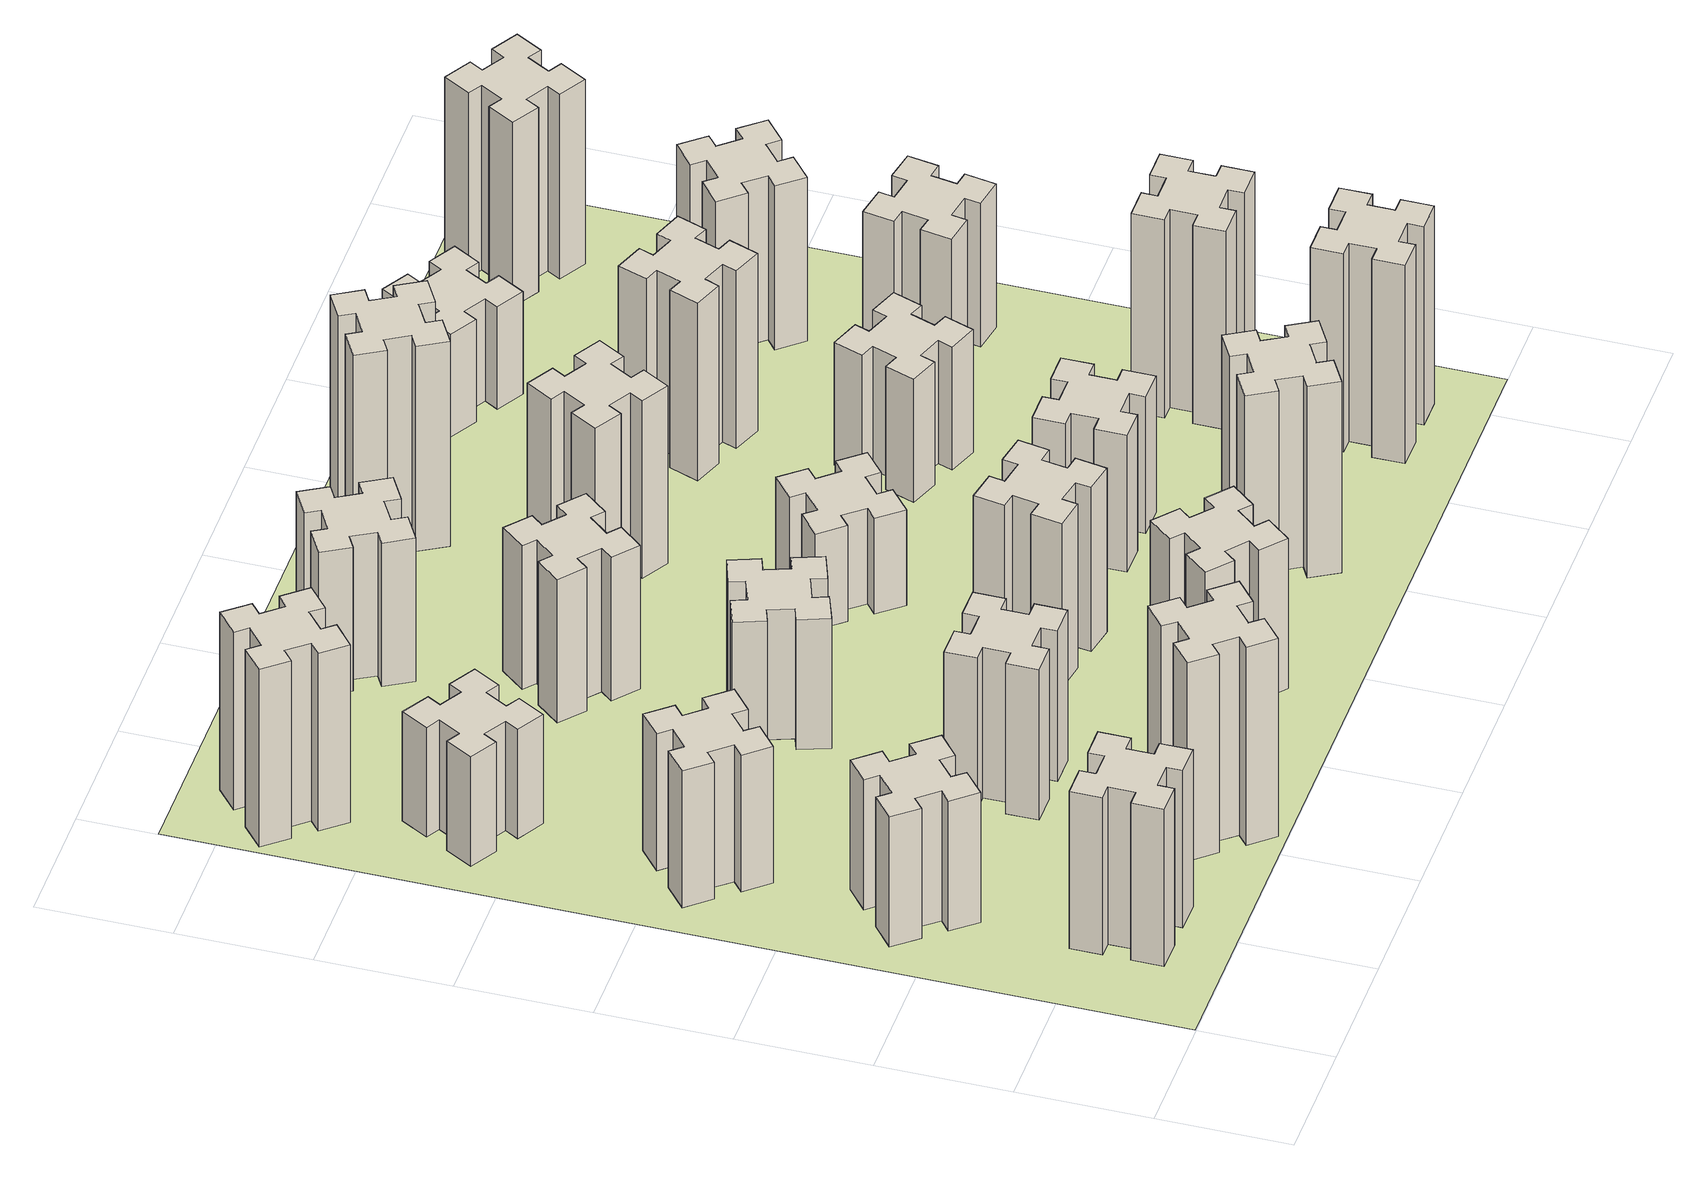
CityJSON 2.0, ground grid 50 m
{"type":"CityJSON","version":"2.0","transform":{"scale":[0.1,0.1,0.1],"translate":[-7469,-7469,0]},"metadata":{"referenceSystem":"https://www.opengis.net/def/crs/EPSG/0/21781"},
"CityObjects":{
"building1":{"type":"Building","attributes":{"class":"1000","function":"1000","usage":"1000","yearOfConstruction":2016,"roofType":"1000","measuredHeight":69,"storeysAboveGround":30,"storeysBelowGround":0},"geometry":[{"type":"Solid","lod":"1","boundaries":[[[[0,1,2,3,4,5,6,7,8,9,10,11,12,13,14,15,16,17,18,19]],[[17,16,20,21]],[[16,15,22,20]],[[15,14,23,22]],[[14,13,24,23]],[[13,12,25,24]],[[12,11,26,25]],[[11,10,27,26]],[[10,9,28,27]],[[9,8,29,28]],[[8,7,30,29]],[[7,6,31,30]],[[6,5,32,31]],[[5,4,33,32]],[[4,3,34,33]],[[3,2,35,34]],[[2,1,36,35]],[[1,0,37,36]],[[0,19,38,37]],[[19,18,39,38]],[[18,17,21,39]],[[24,25,26,27,28,29,30,31,32,33,34,35,36,37,38,39,21,20,22,23]]]]}]},
"building2":{"type":"Building","attributes":{"class":"1000","function":"1000","usage":"1000","yearOfConstruction":2016,"roofType":"1000","measuredHeight":57,"storeysAboveGround":30,"storeysBelowGround":0},"geometry":[{"type":"Solid","lod":"1","boundaries":[[[[40,41,42,43,44,45,46,47,48,49,50,51,52,53,54,55,56,57,58,59]],[[57,56,60,61]],[[56,55,62,60]],[[55,54,63,62]],[[54,53,64,63]],[[53,52,65,64]],[[52,51,66,65]],[[51,50,67,66]],[[50,49,68,67]],[[49,48,69,68]],[[48,47,70,69]],[[47,46,71,70]],[[46,45,72,71]],[[45,44,73,72]],[[44,43,74,73]],[[43,42,75,74]],[[42,41,76,75]],[[41,40,77,76]],[[40,59,78,77]],[[59,58,79,78]],[[58,57,61,79]],[[64,65,66,67,68,69,70,71,72,73,74,75,76,77,78,79,61,60,62,63]]]]}]},
"building3":{"type":"Building","attributes":{"class":"1000","function":"1000","usage":"1000","yearOfConstruction":2016,"roofType":"1000","measuredHeight":60,"storeysAboveGround":30,"storeysBelowGround":0},"geometry":[{"type":"Solid","lod":"1","boundaries":[[[[80,81,82,83,84,85,86,87,88,89,90,91,92,93,94,95,96,97,98,99]],[[97,96,100,101]],[[96,95,102,100]],[[95,94,103,102]],[[94,93,104,103]],[[93,92,105,104]],[[92,91,106,105]],[[91,90,107,106]],[[90,89,108,107]],[[89,88,109,108]],[[88,87,110,109]],[[87,86,111,110]],[[86,85,112,111]],[[85,84,113,112]],[[84,83,114,113]],[[83,82,115,114]],[[82,81,116,115]],[[81,80,117,116]],[[80,99,118,117]],[[99,98,119,118]],[[98,97,101,119]],[[104,105,106,107,108,109,110,111,112,113,114,115,116,117,118,119,101,100,102,103]]]]}]},
"building4":{"type":"Building","attributes":{"class":"1000","function":"1000","usage":"1000","yearOfConstruction":2016,"roofType":"1000","measuredHeight":48,"storeysAboveGround":30,"storeysBelowGround":0},"geometry":[{"type":"Solid","lod":"1","boundaries":[[[[120,121,122,123,124,125,126,127,128,129,130,131,132,133,134,135,136,137,138,139]],[[137,136,140,141]],[[136,135,142,140]],[[135,134,143,142]],[[134,133,144,143]],[[133,132,145,144]],[[132,131,146,145]],[[131,130,147,146]],[[130,129,148,147]],[[129,128,149,148]],[[128,127,150,149]],[[127,126,151,150]],[[126,125,152,151]],[[125,124,153,152]],[[124,123,154,153]],[[123,122,155,154]],[[122,121,156,155]],[[121,120,157,156]],[[120,139,158,157]],[[139,138,159,158]],[[138,137,141,159]],[[144,145,146,147,148,149,150,151,152,153,154,155,156,157,158,159,141,140,142,143]]]]}]},
"building5":{"type":"Building","attributes":{"class":"1000","function":"1000","usage":"1000","yearOfConstruction":2016,"roofType":"1000","measuredHeight":87,"storeysAboveGround":30,"storeysBelowGround":0},"geometry":[{"type":"Solid","lod":"1","boundaries":[[[[160,161,162,163,164,165,166,167,168,169,170,171,172,173,174,175,176,177,178,179]],[[177,176,180,181]],[[176,175,182,180]],[[175,174,183,182]],[[174,173,184,183]],[[173,172,185,184]],[[172,171,186,185]],[[171,170,187,186]],[[170,169,188,187]],[[169,168,189,188]],[[168,167,190,189]],[[167,166,191,190]],[[166,165,192,191]],[[165,164,193,192]],[[164,163,194,193]],[[163,162,195,194]],[[162,161,196,195]],[[161,160,197,196]],[[160,179,198,197]],[[179,178,199,198]],[[178,177,181,199]],[[184,185,186,187,188,189,190,191,192,193,194,195,196,197,198,199,181,180,182,183]]]]}]},
"building6":{"type":"Building","attributes":{"class":"1000","function":"1000","usage":"1000","yearOfConstruction":2016,"roofType":"1000","measuredHeight":78,"storeysAboveGround":30,"storeysBelowGround":0},"geometry":[{"type":"Solid","lod":"1","boundaries":[[[[200,201,202,203,204,205,206,207,208,209,210,211,212,213,214,215,216,217,218,219]],[[217,216,220,221]],[[216,215,222,220]],[[215,214,223,222]],[[214,213,224,223]],[[213,212,225,224]],[[212,211,226,225]],[[211,210,227,226]],[[210,209,228,227]],[[209,208,229,228]],[[208,207,230,229]],[[207,206,231,230]],[[206,205,232,231]],[[205,204,233,232]],[[204,203,234,233]],[[203,202,235,234]],[[202,201,236,235]],[[201,200,237,236]],[[200,219,238,237]],[[219,218,239,238]],[[218,217,221,239]],[[224,225,226,227,228,229,230,231,232,233,234,235,236,237,238,239,221,220,222,223]]]]}]},
"building7":{"type":"Building","attributes":{"class":"1000","function":"1000","usage":"1000","yearOfConstruction":2016,"roofType":"1000","measuredHeight":66,"storeysAboveGround":30,"storeysBelowGround":0},"geometry":[{"type":"Solid","lod":"1","boundaries":[[[[240,241,242,243,244,245,246,247,248,249,250,251,252,253,254,255,256,257,258,259]],[[257,256,260,261]],[[256,255,262,260]],[[255,254,263,262]],[[254,253,264,263]],[[253,252,265,264]],[[252,251,266,265]],[[251,250,267,266]],[[250,249,268,267]],[[249,248,269,268]],[[248,247,270,269]],[[247,246,271,270]],[[246,245,272,271]],[[245,244,273,272]],[[244,243,274,273]],[[243,242,275,274]],[[242,241,276,275]],[[241,240,277,276]],[[240,259,278,277]],[[259,258,279,278]],[[258,257,261,279]],[[264,265,266,267,268,269,270,271,272,273,274,275,276,277,278,279,261,260,262,263]]]]}]},
"building8":{"type":"Building","attributes":{"class":"1000","function":"1000","usage":"1000","yearOfConstruction":2016,"roofType":"1000","measuredHeight":57,"storeysAboveGround":30,"storeysBelowGround":0},"geometry":[{"type":"Solid","lod":"1","boundaries":[[[[280,281,282,283,284,285,286,287,288,289,290,291,292,293,294,295,296,297,298,299]],[[297,296,300,301]],[[296,295,302,300]],[[295,294,303,302]],[[294,293,304,303]],[[293,292,305,304]],[[292,291,306,305]],[[291,290,307,306]],[[290,289,308,307]],[[289,288,309,308]],[[288,287,310,309]],[[287,286,311,310]],[[286,285,312,311]],[[285,284,313,312]],[[284,283,314,313]],[[283,282,315,314]],[[282,281,316,315]],[[281,280,317,316]],[[280,299,318,317]],[[299,298,319,318]],[[298,297,301,319]],[[304,305,306,307,308,309,310,311,312,313,314,315,316,317,318,319,301,300,302,303]]]]}]},
"building9":{"type":"Building","attributes":{"class":"1000","function":"1000","usage":"1000","yearOfConstruction":2016,"roofType":"1000","measuredHeight":63,"storeysAboveGround":30,"storeysBelowGround":0},"geometry":[{"type":"Solid","lod":"1","boundaries":[[[[320,321,322,323,324,325,326,327,328,329,330,331,332,333,334,335,336,337,338,339]],[[337,336,340,341]],[[336,335,342,340]],[[335,334,343,342]],[[334,333,344,343]],[[333,332,345,344]],[[332,331,346,345]],[[331,330,347,346]],[[330,329,348,347]],[[329,328,349,348]],[[328,327,350,349]],[[327,326,351,350]],[[326,325,352,351]],[[325,324,353,352]],[[324,323,354,353]],[[323,322,355,354]],[[322,321,356,355]],[[321,320,357,356]],[[320,339,358,357]],[[339,338,359,358]],[[338,337,341,359]],[[344,345,346,347,348,349,350,351,352,353,354,355,356,357,358,359,341,340,342,343]]]]}]},
"building10":{"type":"Building","attributes":{"class":"1000","function":"1000","usage":"1000","yearOfConstruction":2016,"roofType":"1000","measuredHeight":66,"storeysAboveGround":30,"storeysBelowGround":0},"geometry":[{"type":"Solid","lod":"1","boundaries":[[[[360,361,362,363,364,365,366,367,368,369,370,371,372,373,374,375,376,377,378,379]],[[377,376,380,381]],[[376,375,382,380]],[[375,374,383,382]],[[374,373,384,383]],[[373,372,385,384]],[[372,371,386,385]],[[371,370,387,386]],[[370,369,388,387]],[[369,368,389,388]],[[368,367,390,389]],[[367,366,391,390]],[[366,365,392,391]],[[365,364,393,392]],[[364,363,394,393]],[[363,362,395,394]],[[362,361,396,395]],[[361,360,397,396]],[[360,379,398,397]],[[379,378,399,398]],[[378,377,381,399]],[[384,385,386,387,388,389,390,391,392,393,394,395,396,397,398,399,381,380,382,383]]]]}]},
"building11":{"type":"Building","attributes":{"class":"1000","function":"1000","usage":"1000","yearOfConstruction":2016,"roofType":"1000","measuredHeight":63,"storeysAboveGround":30,"storeysBelowGround":0},"geometry":[{"type":"Solid","lod":"1","boundaries":[[[[400,401,402,403,404,405,406,407,408,409,410,411,412,413,414,415,416,417,418,419]],[[417,416,420,421]],[[416,415,422,420]],[[415,414,423,422]],[[414,413,424,423]],[[413,412,425,424]],[[412,411,426,425]],[[411,410,427,426]],[[410,409,428,427]],[[409,408,429,428]],[[408,407,430,429]],[[407,406,431,430]],[[406,405,432,431]],[[405,404,433,432]],[[404,403,434,433]],[[403,402,435,434]],[[402,401,436,435]],[[401,400,437,436]],[[400,419,438,437]],[[419,418,439,438]],[[418,417,421,439]],[[424,425,426,427,428,429,430,431,432,433,434,435,436,437,438,439,421,420,422,423]]]]}]},
"building12":{"type":"Building","attributes":{"class":"1000","function":"1000","usage":"1000","yearOfConstruction":2016,"roofType":"1000","measuredHeight":72,"storeysAboveGround":30,"storeysBelowGround":0},"geometry":[{"type":"Solid","lod":"1","boundaries":[[[[440,441,442,443,444,445,446,447,448,449,450,451,452,453,454,455,456,457,458,459]],[[457,456,460,461]],[[456,455,462,460]],[[455,454,463,462]],[[454,453,464,463]],[[453,452,465,464]],[[452,451,466,465]],[[451,450,467,466]],[[450,449,468,467]],[[449,448,469,468]],[[448,447,470,469]],[[447,446,471,470]],[[446,445,472,471]],[[445,444,473,472]],[[444,443,474,473]],[[443,442,475,474]],[[442,441,476,475]],[[441,440,477,476]],[[440,459,478,477]],[[459,458,479,478]],[[458,457,461,479]],[[464,465,466,467,468,469,470,471,472,473,474,475,476,477,478,479,461,460,462,463]]]]}]},
"building13":{"type":"Building","attributes":{"class":"1000","function":"1000","usage":"1000","yearOfConstruction":2016,"roofType":"1000","measuredHeight":42,"storeysAboveGround":30,"storeysBelowGround":0},"geometry":[{"type":"Solid","lod":"1","boundaries":[[[[480,481,482,483,484,485,486,487,488,489,490,491,492,493,494,495,496,497,498,499]],[[497,496,500,501]],[[496,495,502,500]],[[495,494,503,502]],[[494,493,504,503]],[[493,492,505,504]],[[492,491,506,505]],[[491,490,507,506]],[[490,489,508,507]],[[489,488,509,508]],[[488,487,510,509]],[[487,486,511,510]],[[486,485,512,511]],[[485,484,513,512]],[[484,483,514,513]],[[483,482,515,514]],[[482,481,516,515]],[[481,480,517,516]],[[480,499,518,517]],[[499,498,519,518]],[[498,497,501,519]],[[504,505,506,507,508,509,510,511,512,513,514,515,516,517,518,519,501,500,502,503]]]]}]},
"building14":{"type":"Building","attributes":{"class":"1000","function":"1000","usage":"1000","yearOfConstruction":2016,"roofType":"1000","measuredHeight":78,"storeysAboveGround":30,"storeysBelowGround":0},"geometry":[{"type":"Solid","lod":"1","boundaries":[[[[520,521,522,523,524,525,526,527,528,529,530,531,532,533,534,535,536,537,538,539]],[[537,536,540,541]],[[536,535,542,540]],[[535,534,543,542]],[[534,533,544,543]],[[533,532,545,544]],[[532,531,546,545]],[[531,530,547,546]],[[530,529,548,547]],[[529,528,549,548]],[[528,527,550,549]],[[527,526,551,550]],[[526,525,552,551]],[[525,524,553,552]],[[524,523,554,553]],[[523,522,555,554]],[[522,521,556,555]],[[521,520,557,556]],[[520,539,558,557]],[[539,538,559,558]],[[538,537,541,559]],[[544,545,546,547,548,549,550,551,552,553,554,555,556,557,558,559,541,540,542,543]]]]}]},
"building15":{"type":"Building","attributes":{"class":"1000","function":"1000","usage":"1000","yearOfConstruction":2016,"roofType":"1000","measuredHeight":84,"storeysAboveGround":30,"storeysBelowGround":0},"geometry":[{"type":"Solid","lod":"1","boundaries":[[[[560,561,562,563,564,565,566,567,568,569,570,571,572,573,574,575,576,577,578,579]],[[577,576,580,581]],[[576,575,582,580]],[[575,574,583,582]],[[574,573,584,583]],[[573,572,585,584]],[[572,571,586,585]],[[571,570,587,586]],[[570,569,588,587]],[[569,568,589,588]],[[568,567,590,589]],[[567,566,591,590]],[[566,565,592,591]],[[565,564,593,592]],[[564,563,594,593]],[[563,562,595,594]],[[562,561,596,595]],[[561,560,597,596]],[[560,579,598,597]],[[579,578,599,598]],[[578,577,581,599]],[[584,585,586,587,588,589,590,591,592,593,594,595,596,597,598,599,581,580,582,583]]]]}]},
"building16":{"type":"Building","attributes":{"class":"1000","function":"1000","usage":"1000","yearOfConstruction":2016,"roofType":"1000","measuredHeight":60,"storeysAboveGround":30,"storeysBelowGround":0},"geometry":[{"type":"Solid","lod":"1","boundaries":[[[[600,601,602,603,604,605,606,607,608,609,610,611,612,613,614,615,616,617,618,619]],[[617,616,620,621]],[[616,615,622,620]],[[615,614,623,622]],[[614,613,624,623]],[[613,612,625,624]],[[612,611,626,625]],[[611,610,627,626]],[[610,609,628,627]],[[609,608,629,628]],[[608,607,630,629]],[[607,606,631,630]],[[606,605,632,631]],[[605,604,633,632]],[[604,603,634,633]],[[603,602,635,634]],[[602,601,636,635]],[[601,600,637,636]],[[600,619,638,637]],[[619,618,639,638]],[[618,617,621,639]],[[624,625,626,627,628,629,630,631,632,633,634,635,636,637,638,639,621,620,622,623]]]]}]},
"building17":{"type":"Building","attributes":{"class":"1000","function":"1000","usage":"1000","yearOfConstruction":2016,"roofType":"1000","measuredHeight":90,"storeysAboveGround":30,"storeysBelowGround":0},"geometry":[{"type":"Solid","lod":"1","boundaries":[[[[640,641,642,643,644,645,646,647,648,649,650,651,652,653,654,655,656,657,658,659]],[[657,656,660,661]],[[656,655,662,660]],[[655,654,663,662]],[[654,653,664,663]],[[653,652,665,664]],[[652,651,666,665]],[[651,650,667,666]],[[650,649,668,667]],[[649,648,669,668]],[[648,647,670,669]],[[647,646,671,670]],[[646,645,672,671]],[[645,644,673,672]],[[644,643,674,673]],[[643,642,675,674]],[[642,641,676,675]],[[641,640,677,676]],[[640,659,678,677]],[[659,658,679,678]],[[658,657,661,679]],[[664,665,666,667,668,669,670,671,672,673,674,675,676,677,678,679,661,660,662,663]]]]}]},
"building18":{"type":"Building","attributes":{"class":"1000","function":"1000","usage":"1000","yearOfConstruction":2016,"roofType":"1000","measuredHeight":54,"storeysAboveGround":30,"storeysBelowGround":0},"geometry":[{"type":"Solid","lod":"1","boundaries":[[[[680,681,682,683,684,685,686,687,688,689,690,691,692,693,694,695,696,697,698,699]],[[697,696,700,701]],[[696,695,702,700]],[[695,694,703,702]],[[694,693,704,703]],[[693,692,705,704]],[[692,691,706,705]],[[691,690,707,706]],[[690,689,708,707]],[[689,688,709,708]],[[688,687,710,709]],[[687,686,711,710]],[[686,685,712,711]],[[685,684,713,712]],[[684,683,714,713]],[[683,682,715,714]],[[682,681,716,715]],[[681,680,717,716]],[[680,699,718,717]],[[699,698,719,718]],[[698,697,701,719]],[[704,705,706,707,708,709,710,711,712,713,714,715,716,717,718,719,701,700,702,703]]]]}]},
"building19":{"type":"Building","attributes":{"class":"1000","function":"1000","usage":"1000","yearOfConstruction":2016,"roofType":"1000","measuredHeight":78,"storeysAboveGround":30,"storeysBelowGround":0},"geometry":[{"type":"Solid","lod":"1","boundaries":[[[[720,721,722,723,724,725,726,727,728,729,730,731,732,733,734,735,736,737,738,739]],[[737,736,740,741]],[[736,735,742,740]],[[735,734,743,742]],[[734,733,744,743]],[[733,732,745,744]],[[732,731,746,745]],[[731,730,747,746]],[[730,729,748,747]],[[729,728,749,748]],[[728,727,750,749]],[[727,726,751,750]],[[726,725,752,751]],[[725,724,753,752]],[[724,723,754,753]],[[723,722,755,754]],[[722,721,756,755]],[[721,720,757,756]],[[720,739,758,757]],[[739,738,759,758]],[[738,737,741,759]],[[744,745,746,747,748,749,750,751,752,753,754,755,756,757,758,759,741,740,742,743]]]]}]},
"building20":{"type":"Building","attributes":{"class":"1000","function":"1000","usage":"1000","yearOfConstruction":2016,"roofType":"1000","measuredHeight":87,"storeysAboveGround":30,"storeysBelowGround":0},"geometry":[{"type":"Solid","lod":"1","boundaries":[[[[760,761,762,763,764,765,766,767,768,769,770,771,772,773,774,775,776,777,778,779]],[[777,776,780,781]],[[776,775,782,780]],[[775,774,783,782]],[[774,773,784,783]],[[773,772,785,784]],[[772,771,786,785]],[[771,770,787,786]],[[770,769,788,787]],[[769,768,789,788]],[[768,767,790,789]],[[767,766,791,790]],[[766,765,792,791]],[[765,764,793,792]],[[764,763,794,793]],[[763,762,795,794]],[[762,761,796,795]],[[761,760,797,796]],[[760,779,798,797]],[[779,778,799,798]],[[778,777,781,799]],[[784,785,786,787,788,789,790,791,792,793,794,795,796,797,798,799,781,780,782,783]]]]}]},
"building21":{"type":"Building","attributes":{"class":"1000","function":"1000","usage":"1000","yearOfConstruction":2016,"roofType":"1000","measuredHeight":45,"storeysAboveGround":30,"storeysBelowGround":0},"geometry":[{"type":"Solid","lod":"1","boundaries":[[[[800,801,802,803,804,805,806,807,808,809,810,811,812,813,814,815,816,817,818,819]],[[817,816,820,821]],[[816,815,822,820]],[[815,814,823,822]],[[814,813,824,823]],[[813,812,825,824]],[[812,811,826,825]],[[811,810,827,826]],[[810,809,828,827]],[[809,808,829,828]],[[808,807,830,829]],[[807,806,831,830]],[[806,805,832,831]],[[805,804,833,832]],[[804,803,834,833]],[[803,802,835,834]],[[802,801,836,835]],[[801,800,837,836]],[[800,819,838,837]],[[819,818,839,838]],[[818,817,821,839]],[[824,825,826,827,828,829,830,831,832,833,834,835,836,837,838,839,821,820,822,823]]]]}]},
"building22":{"type":"Building","attributes":{"class":"1000","function":"1000","usage":"1000","yearOfConstruction":2016,"roofType":"1000","measuredHeight":87,"storeysAboveGround":30,"storeysBelowGround":0},"geometry":[{"type":"Solid","lod":"1","boundaries":[[[[840,841,842,843,844,845,846,847,848,849,850,851,852,853,854,855,856,857,858,859]],[[857,856,860,861]],[[856,855,862,860]],[[855,854,863,862]],[[854,853,864,863]],[[853,852,865,864]],[[852,851,866,865]],[[851,850,867,866]],[[850,849,868,867]],[[849,848,869,868]],[[848,847,870,869]],[[847,846,871,870]],[[846,845,872,871]],[[845,844,873,872]],[[844,843,874,873]],[[843,842,875,874]],[[842,841,876,875]],[[841,840,877,876]],[[840,859,878,877]],[[859,858,879,878]],[[858,857,861,879]],[[864,865,866,867,868,869,870,871,872,873,874,875,876,877,878,879,861,860,862,863]]]]}]},
"building23":{"type":"Building","attributes":{"class":"1000","function":"1000","usage":"1000","yearOfConstruction":2016,"roofType":"1000","measuredHeight":63,"storeysAboveGround":30,"storeysBelowGround":0},"geometry":[{"type":"Solid","lod":"1","boundaries":[[[[880,881,882,883,884,885,886,887,888,889,890,891,892,893,894,895,896,897,898,899]],[[897,896,900,901]],[[896,895,902,900]],[[895,894,903,902]],[[894,893,904,903]],[[893,892,905,904]],[[892,891,906,905]],[[891,890,907,906]],[[890,889,908,907]],[[889,888,909,908]],[[888,887,910,909]],[[887,886,911,910]],[[886,885,912,911]],[[885,884,913,912]],[[884,883,914,913]],[[883,882,915,914]],[[882,881,916,915]],[[881,880,917,916]],[[880,899,918,917]],[[899,898,919,918]],[[898,897,901,919]],[[904,905,906,907,908,909,910,911,912,913,914,915,916,917,918,919,901,900,902,903]]]]}]},
"building24":{"type":"Building","attributes":{"class":"1000","function":"1000","usage":"1000","yearOfConstruction":2016,"roofType":"1000","measuredHeight":72,"storeysAboveGround":30,"storeysBelowGround":0},"geometry":[{"type":"Solid","lod":"1","boundaries":[[[[920,921,922,923,924,925,926,927,928,929,930,931,932,933,934,935,936,937,938,939]],[[937,936,940,941]],[[936,935,942,940]],[[935,934,943,942]],[[934,933,944,943]],[[933,932,945,944]],[[932,931,946,945]],[[931,930,947,946]],[[930,929,948,947]],[[929,928,949,948]],[[928,927,950,949]],[[927,926,951,950]],[[926,925,952,951]],[[925,924,953,952]],[[924,923,954,953]],[[923,922,955,954]],[[922,921,956,955]],[[921,920,957,956]],[[920,939,958,957]],[[939,938,959,958]],[[938,937,941,959]],[[944,945,946,947,948,949,950,951,952,953,954,955,956,957,958,959,941,940,942,943]]]]}]},
"building25":{"type":"Building","attributes":{"class":"1000","function":"1000","usage":"1000","yearOfConstruction":2016,"roofType":"1000","measuredHeight":81,"storeysAboveGround":30,"storeysBelowGround":0},"geometry":[{"type":"Solid","lod":"1","boundaries":[[[[960,961,962,963,964,965,966,967,968,969,970,971,972,973,974,975,976,977,978,979]],[[977,976,980,981]],[[976,975,982,980]],[[975,974,983,982]],[[974,973,984,983]],[[973,972,985,984]],[[972,971,986,985]],[[971,970,987,986]],[[970,969,988,987]],[[969,968,989,988]],[[968,967,990,989]],[[967,966,991,990]],[[966,965,992,991]],[[965,964,993,992]],[[964,963,994,993]],[[963,962,995,994]],[[962,961,996,995]],[[961,960,997,996]],[[960,979,998,997]],[[979,978,999,998]],[[978,977,981,999]],[[984,985,986,987,988,989,990,991,992,993,994,995,996,997,998,999,981,980,982,983]]]]}]},
"landuse1":{"type":"LandUse","attributes":{"name":"plot1","function":"1010"},"geometry":[{"type":"MultiSurface","lod":"1","boundaries":[[[1000,1001,1002,1003]]]}]}
},
"vertices":[
[425,265,0],[525,265,0],[525,205,0],[645,205,0],[645,325,0],[585,325,0],[585,425,0],[645,425,0],[645,545,0],[525,545,0],[525,485,0],[425,485,0],[425,545,0],[305,545,0],[305,425,0],[365,425,0],[365,325,0],[305,325,0],[305,205,0],[425,205,0],[365,325,690],[305,325,690],[365,425,690],[305,425,690],[305,545,690],[425,545,690],[425,485,690],[525,485,690],[525,545,690],[645,545,690],[645,425,690],[585,425,690],[585,325,690],[645,325,690],[645,205,690],[525,205,690],[525,265,690],[425,265,690],[425,205,690],[305,205,690],
[492,1148,0],[427,1224,0],[473,1263,0],[396,1355,0],[304,1278,0],[343,1232,0],[266,1167,0],[228,1213,0],[136,1136,0],[213,1044,0],[259,1083,0],[323,1006,0],[277,968,0],[354,876,0],[446,953,0],[408,999,0],[484,1063,0],[523,1017,0],[615,1094,0],[538,1186,0],[484,1063,570],[523,1017,570],[408,999,570],[446,953,570],[354,876,570],[277,968,570],[323,1006,570],[259,1083,570],[213,1044,570],[136,1136,570],[228,1213,570],[266,1167,570],[343,1232,570],[304,1278,570],[396,1355,570],[473,1263,570],[427,1224,570],[492,1148,570],[538,1186,570],[615,1094,570],
[259,1823,0],[323,1746,0],[277,1708,0],[354,1616,0],[446,1693,0],[408,1739,0],[484,1803,0],[523,1757,0],[615,1834,0],[538,1926,0],[492,1888,0],[427,1964,0],[473,2003,0],[396,2095,0],[304,2018,0],[343,1972,0],[266,1907,0],[228,1953,0],[136,1876,0],[213,1784,0],[266,1907,600],[228,1953,600],[343,1972,600],[304,2018,600],[396,2095,600],[473,2003,600],[427,1964,600],[492,1888,600],[538,1926,600],[615,1834,600],[523,1757,600],[484,1803,600],[408,1739,600],[446,1693,600],[354,1616,600],[277,1708,600],[323,1746,600],[259,1823,600],[213,1784,600],[136,1876,600],
[277,2625,0],[364,2575,0],[334,2523,0],[438,2463,0],[498,2567,0],[446,2597,0],[496,2684,0],[548,2654,0],[608,2758,0],[504,2818,0],[474,2766,0],[387,2816,0],[417,2868,0],[313,2928,0],[253,2824,0],[305,2794,0],[255,2707,0],[203,2737,0],[143,2633,0],[247,2573,0],[255,2707,480],[203,2737,480],[305,2794,480],[253,2824,480],[313,2928,480],[417,2868,480],[387,2816,480],[474,2766,480],[504,2818,480],[608,2758,480],[548,2654,480],[496,2684,480],[446,2597,480],[498,2567,480],[438,2463,480],[334,2523,480],[364,2575,480],[277,2625,480],[247,2573,480],[143,2633,480],
[1232,308,0],[1167,384,0],[1213,423,0],[1136,515,0],[1044,438,0],[1083,392,0],[1006,327,0],[968,373,0],[876,296,0],[953,204,0],[999,243,0],[1063,166,0],[1017,128,0],[1094,36,0],[1186,113,0],[1148,159,0],[1224,223,0],[1263,177,0],[1355,254,0],[1278,346,0],[1224,223,870],[1263,177,870],[1148,159,870],[1186,113,870],[1094,36,870],[1017,128,870],[1063,166,870],[999,243,870],[953,204,870],[876,296,870],[968,373,870],[1006,327,870],[1083,392,870],[1044,438,870],[1136,515,870],[1213,423,870],[1167,384,870],[1232,308,870],[1278,346,870],[1355,254,870],
[308,3219,0],[384,3283,0],[423,3237,0],[515,3314,0],[438,3406,0],[392,3368,0],[327,3444,0],[373,3483,0],[296,3575,0],[204,3498,0],[243,3452,0],[166,3387,0],[128,3433,0],[36,3356,0],[113,3264,0],[159,3303,0],[223,3226,0],[177,3188,0],[254,3096,0],[346,3173,0],[223,3226,780],[177,3188,780],[159,3303,780],[113,3264,780],[36,3356,780],[128,3433,780],[166,3387,780],[243,3452,780],[204,3498,780],[296,3575,780],[373,3483,780],[327,3444,780],[392,3368,780],[438,3406,780],[515,3314,780],[423,3237,780],[384,3283,780],[308,3219,780],[346,3173,780],[254,3096,780],
[1005,1065,0],[1005,965,0],[945,965,0],[945,845,0],[1065,845,0],[1065,905,0],[1165,905,0],[1165,845,0],[1285,845,0],[1285,965,0],[1225,965,0],[1225,1065,0],[1285,1065,0],[1285,1185,0],[1165,1185,0],[1165,1125,0],[1065,1125,0],[1065,1185,0],[945,1185,0],[945,1065,0],[1065,1125,660],[1065,1185,660],[1165,1125,660],[1165,1185,660],[1285,1185,660],[1285,1065,660],[1225,1065,660],[1225,965,660],[1285,965,660],[1285,845,660],[1165,845,660],[1165,905,660],[1065,905,660],[1065,845,660],[945,845,660],[945,965,660],[1005,965,660],[1005,1065,660],[945,1065,660],[945,1185,660],
[1336,1846,0],[1302,1940,0],[1358,1960,0],[1317,2073,0],[1204,2032,0],[1225,1976,0],[1131,1942,0],[1110,1998,0],[997,1957,0],[1039,1844,0],[1095,1865,0],[1129,1771,0],[1073,1750,0],[1114,1637,0],[1227,1679,0],[1206,1735,0],[1300,1769,0],[1320,1713,0],[1433,1754,0],[1392,1867,0],[1300,1769,570],[1320,1713,570],[1206,1735,570],[1227,1679,570],[1114,1637,570],[1073,1750,570],[1129,1771,570],[1095,1865,570],[1039,1844,570],[997,1957,570],[1110,1998,570],[1131,1942,570],[1225,1976,570],[1204,2032,570],[1317,2073,570],[1358,1960,570],[1302,1940,570],[1336,1846,570],[1392,1867,570],[1433,1754,570],
[1267,2486,0],[1332,2563,0],[1378,2524,0],[1455,2616,0],[1363,2693,0],[1324,2647,0],[1248,2712,0],[1286,2758,0],[1194,2835,0],[1117,2743,0],[1163,2704,0],[1099,2628,0],[1053,2666,0],[976,2574,0],[1068,2497,0],[1106,2543,0],[1183,2479,0],[1144,2433,0],[1236,2356,0],[1313,2448,0],[1183,2479,630],[1144,2433,630],[1106,2543,630],[1068,2497,630],[976,2574,630],[1053,2666,630],[1099,2628,630],[1163,2704,630],[1117,2743,630],[1194,2835,630],[1286,2758,630],[1248,2712,630],[1324,2647,630],[1363,2693,630],[1455,2616,630],[1378,2524,630],[1332,2563,630],[1267,2486,630],[1313,2448,630],[1236,2356,630],
[1803,584,0],[1739,508,0],[1693,546,0],[1616,454,0],[1708,377,0],[1746,423,0],[1823,359,0],[1784,313,0],[1876,236,0],[1953,328,0],[1907,366,0],[1972,443,0],[2018,404,0],[2095,496,0],[2003,573,0],[1964,527,0],[1888,592,0],[1926,638,0],[1834,715,0],[1757,623,0],[1888,592,660],[1926,638,660],[1964,527,660],[2003,573,660],[2095,496,660],[2018,404,660],[1972,443,660],[1907,366,660],[1953,328,660],[1876,236,660],[1784,313,660],[1823,359,660],[1746,423,660],[1708,377,660],[1616,454,660],[1693,546,660],[1739,508,660],[1803,584,660],[1757,623,660],[1834,715,660],
[1104,3456,0],[1017,3406,0],[987,3458,0],[883,3398,0],[943,3294,0],[995,3324,0],[1045,3237,0],[993,3207,0],[1053,3103,0],[1157,3163,0],[1127,3215,0],[1214,3265,0],[1244,3213,0],[1348,3273,0],[1288,3377,0],[1236,3347,0],[1186,3434,0],[1238,3464,0],[1178,3568,0],[1074,3508,0],[1186,3434,630],[1238,3464,630],[1236,3347,630],[1288,3377,630],[1348,3273,630],[1244,3213,630],[1214,3265,630],[1127,3215,630],[1157,3163,630],[1053,3103,630],[993,3207,630],[1045,3237,630],[995,3324,630],[943,3294,630],[883,3398,630],[987,3458,630],[1017,3406,630],[1104,3456,630],[1074,3508,630],[1178,3568,630],
[1924,1215,0],[1825,1232,0],[1836,1291,0],[1717,1312,0],[1697,1194,0],[1756,1184,0],[1738,1085,0],[1679,1096,0],[1658,977,0],[1777,957,0],[1787,1016,0],[1885,998,0],[1875,939,0],[1993,918,0],[2014,1037,0],[1955,1047,0],[1972,1145,0],[2031,1135,0],[2052,1253,0],[1934,1274,0],[1972,1145,720],[2031,1135,720],[1955,1047,720],[2014,1037,720],[1993,918,720],[1875,939,720],[1885,998,720],[1787,1016,720],[1777,957,720],[1658,977,720],[1679,1096,720],[1738,1085,720],[1756,1184,720],[1697,1194,720],[1717,1312,720],[1836,1291,720],[1825,1232,720],[1924,1215,720],[1934,1274,720],[2052,1253,720],
[1839,1823,0],[1903,1746,0],[1857,1708,0],[1934,1616,0],[2026,1693,0],[1988,1739,0],[2064,1803,0],[2103,1757,0],[2195,1834,0],[2118,1926,0],[2072,1888,0],[2007,1964,0],[2053,2003,0],[1976,2095,0],[1884,2018,0],[1923,1972,0],[1846,1907,0],[1808,1953,0],[1716,1876,0],[1793,1784,0],[1846,1907,420],[1808,1953,420],[1923,1972,420],[1884,2018,420],[1976,2095,420],[2053,2003,420],[2007,1964,420],[2072,1888,420],[2118,1926,420],[2195,1834,420],[2103,1757,420],[2064,1803,420],[1988,1739,420],[2026,1693,420],[1934,1616,420],[1857,1708,420],[1903,1746,420],[1839,1823,420],[1793,1784,420],[1716,1876,420],
[1926,2597,0],[1976,2684,0],[2028,2654,0],[2088,2758,0],[1984,2818,0],[1954,2766,0],[1867,2816,0],[1897,2868,0],[1793,2928,0],[1733,2824,0],[1785,2794,0],[1735,2707,0],[1683,2737,0],[1623,2633,0],[1727,2573,0],[1757,2625,0],[1844,2575,0],[1814,2523,0],[1918,2463,0],[1978,2567,0],[1844,2575,780],[1814,2523,780],[1757,2625,780],[1727,2573,780],[1623,2633,780],[1683,2737,780],[1735,2707,780],[1785,2794,780],[1733,2824,780],[1793,2928,780],[1897,2868,780],[1867,2816,780],[1954,2766,780],[1984,2818,780],[2088,2758,780],[2028,2654,780],[1976,2684,780],[1926,2597,780],[1978,2567,780],[1918,2463,780],
[2475,464,0],[2525,377,0],[2473,347,0],[2533,243,0],[2637,303,0],[2607,355,0],[2694,405,0],[2724,353,0],[2828,413,0],[2768,517,0],[2716,487,0],[2666,574,0],[2718,604,0],[2658,708,0],[2554,648,0],[2584,596,0],[2497,546,0],[2467,598,0],[2363,538,0],[2423,434,0],[2497,546,840],[2467,598,840],[2584,596,840],[2554,648,840],[2658,708,840],[2718,604,840],[2666,574,840],[2716,487,840],[2768,517,840],[2828,413,840],[2724,353,840],[2694,405,840],[2607,355,840],[2637,303,840],[2533,243,840],[2473,347,840],[2525,377,840],[2475,464,840],[2423,434,840],[2363,538,840],
[2385,1165,0],[2385,1065,0],[2325,1065,0],[2325,945,0],[2445,945,0],[2445,1005,0],[2545,1005,0],[2545,945,0],[2665,945,0],[2665,1065,0],[2605,1065,0],[2605,1165,0],[2665,1165,0],[2665,1285,0],[2545,1285,0],[2545,1225,0],[2445,1225,0],[2445,1285,0],[2325,1285,0],[2325,1165,0],[2445,1225,600],[2445,1285,600],[2545,1225,600],[2545,1285,600],[2665,1285,600],[2665,1165,600],[2605,1165,600],[2605,1065,600],[2665,1065,600],[2665,945,600],[2545,945,600],[2545,1005,600],[2445,1005,600],[2445,945,600],[2325,945,600],[2325,1065,600],[2385,1065,600],[2385,1165,600],[2325,1165,600],[2325,1285,600],
[1844,3556,0],[1757,3506,0],[1727,3558,0],[1623,3498,0],[1683,3394,0],[1735,3424,0],[1785,3337,0],[1733,3307,0],[1793,3203,0],[1897,3263,0],[1867,3315,0],[1954,3365,0],[1984,3313,0],[2088,3373,0],[2028,3477,0],[1976,3447,0],[1926,3534,0],[1978,3564,0],[1918,3668,0],[1814,3608,0],[1926,3534,900],[1978,3564,900],[1976,3447,900],[2028,3477,900],[2088,3373,900],[1984,3313,900],[1954,3365,900],[1867,3315,900],[1897,3263,900],[1793,3203,900],[1733,3307,900],[1785,3337,900],[1735,3424,900],[1683,3394,900],[1623,3498,900],[1727,3558,900],[1757,3506,900],[1844,3556,900],[1814,3608,900],[1918,3668,900],
[2611,1769,0],[2705,1735,0],[2684,1679,0],[2797,1637,0],[2838,1750,0],[2782,1771,0],[2816,1865,0],[2872,1844,0],[2913,1957,0],[2800,1998,0],[2780,1942,0],[2686,1976,0],[2707,2032,0],[2594,2073,0],[2553,1960,0],[2609,1940,0],[2575,1846,0],[2519,1867,0],[2477,1754,0],[2590,1713,0],[2575,1846,540],[2519,1867,540],[2609,1940,540],[2553,1960,540],[2594,2073,540],[2707,2032,540],[2686,1976,540],[2780,1942,540],[2800,1998,540],[2913,1957,540],[2872,1844,540],[2816,1865,540],[2782,1771,540],[2838,1750,540],[2797,1637,540],[2684,1679,540],[2705,1735,540],[2611,1769,540],[2590,1713,540],[2477,1754,540],
[2511,2509,0],[2605,2475,0],[2584,2419,0],[2697,2377,0],[2738,2490,0],[2682,2511,0],[2716,2605,0],[2772,2584,0],[2813,2697,0],[2700,2738,0],[2680,2682,0],[2586,2716,0],[2607,2772,0],[2494,2813,0],[2453,2700,0],[2509,2680,0],[2475,2586,0],[2419,2607,0],[2377,2494,0],[2490,2453,0],[2475,2586,780],[2419,2607,780],[2509,2680,780],[2453,2700,780],[2494,2813,780],[2607,2772,780],[2586,2716,780],[2680,2682,780],[2700,2738,780],[2813,2697,780],[2772,2584,780],[2716,2605,780],[2682,2511,780],[2738,2490,780],[2697,2377,780],[2584,2419,780],[2605,2475,780],[2511,2509,780],[2490,2453,780],[2377,2494,780],
[3225,425,0],[3225,325,0],[3165,325,0],[3165,205,0],[3285,205,0],[3285,265,0],[3385,265,0],[3385,205,0],[3505,205,0],[3505,325,0],[3445,325,0],[3445,425,0],[3505,425,0],[3505,545,0],[3385,545,0],[3385,485,0],[3285,485,0],[3285,545,0],[3165,545,0],[3165,425,0],[3285,485,870],[3285,545,870],[3385,485,870],[3385,545,870],[3505,545,870],[3505,425,870],[3445,425,870],[3445,325,870],[3505,325,870],[3505,205,870],[3385,205,870],[3385,265,870],[3285,265,870],[3285,205,870],[3165,205,870],[3165,325,870],[3225,325,870],[3225,425,870],[3165,425,870],[3165,545,870],
[2497,3365,0],[2584,3315,0],[2554,3263,0],[2658,3203,0],[2718,3307,0],[2666,3337,0],[2716,3424,0],[2768,3394,0],[2828,3498,0],[2724,3558,0],[2694,3506,0],[2607,3556,0],[2637,3608,0],[2533,3668,0],[2473,3564,0],[2525,3534,0],[2475,3447,0],[2423,3477,0],[2363,3373,0],[2467,3313,0],[2475,3447,450],[2423,3477,450],[2525,3534,450],[2473,3564,450],[2533,3668,450],[2637,3608,450],[2607,3556,450],[2694,3506,450],[2724,3558,450],[2828,3498,450],[2768,3394,450],[2716,3424,450],[2666,3337,450],[2718,3307,450],[2658,3203,450],[2554,3263,450],[2584,3315,450],[2497,3365,450],[2467,3313,450],[2363,3373,450],
[3285,905,0],[3385,905,0],[3385,845,0],[3505,845,0],[3505,965,0],[3445,965,0],[3445,1065,0],[3505,1065,0],[3505,1185,0],[3385,1185,0],[3385,1125,0],[3285,1125,0],[3285,1185,0],[3165,1185,0],[3165,1065,0],[3225,1065,0],[3225,965,0],[3165,965,0],[3165,845,0],[3285,845,0],[3225,965,870],[3165,965,870],[3225,1065,870],[3165,1065,870],[3165,1185,870],[3285,1185,870],[3285,1125,870],[3385,1125,870],[3385,1185,870],[3505,1185,870],[3505,1065,870],[3445,1065,870],[3445,965,870],[3505,965,870],[3505,845,870],[3385,845,870],[3385,905,870],[3285,905,870],[3285,845,870],[3165,845,870],
[3404,2055,0],[3305,2072,0],[3316,2131,0],[3197,2152,0],[3177,2034,0],[3236,2024,0],[3218,1925,0],[3159,1936,0],[3138,1817,0],[3257,1797,0],[3267,1856,0],[3365,1838,0],[3355,1779,0],[3473,1758,0],[3494,1877,0],[3435,1887,0],[3452,1985,0],[3511,1975,0],[3532,2093,0],[3414,2114,0],[3452,1985,630],[3511,1975,630],[3435,1887,630],[3494,1877,630],[3473,1758,630],[3355,1779,630],[3365,1838,630],[3267,1856,630],[3257,1797,630],[3138,1817,630],[3159,1936,630],[3218,1925,630],[3236,2024,630],[3177,2034,630],[3197,2152,630],[3316,2131,630],[3305,2072,630],[3404,2055,630],[3414,2114,630],[3532,2093,630],
[3119,2563,0],[3183,2486,0],[3137,2448,0],[3214,2356,0],[3306,2433,0],[3268,2479,0],[3344,2543,0],[3383,2497,0],[3475,2574,0],[3398,2666,0],[3352,2628,0],[3287,2704,0],[3333,2743,0],[3256,2835,0],[3164,2758,0],[3203,2712,0],[3126,2647,0],[3088,2693,0],[2996,2616,0],[3073,2524,0],[3126,2647,720],[3088,2693,720],[3203,2712,720],[3164,2758,720],[3256,2835,720],[3333,2743,720],[3287,2704,720],[3352,2628,720],[3398,2666,720],[3475,2574,720],[3383,2497,720],[3344,2543,720],[3268,2479,720],[3306,2433,720],[3214,2356,720],[3137,2448,720],[3183,2486,720],[3119,2563,720],[3073,2524,720],[2996,2616,720],
[3237,3365,0],[3324,3315,0],[3294,3263,0],[3398,3203,0],[3458,3307,0],[3406,3337,0],[3456,3424,0],[3508,3394,0],[3568,3498,0],[3464,3558,0],[3434,3506,0],[3347,3556,0],[3377,3608,0],[3273,3668,0],[3213,3564,0],[3265,3534,0],[3215,3447,0],[3163,3477,0],[3103,3373,0],[3207,3313,0],[3215,3447,810],[3163,3477,810],[3265,3534,810],[3213,3564,810],[3273,3668,810],[3377,3608,810],[3347,3556,810],[3434,3506,810],[3464,3558,810],[3568,3498,810],[3508,3394,810],[3456,3424,810],[3406,3337,810],[3458,3307,810],[3398,3203,810],[3294,3263,810],[3324,3315,810],[3237,3365,810],[3207,3313,810],[3103,3373,810],
[5,3705,0],[3705,3705,0],[3705,5,0],[5,5,0]
]}
